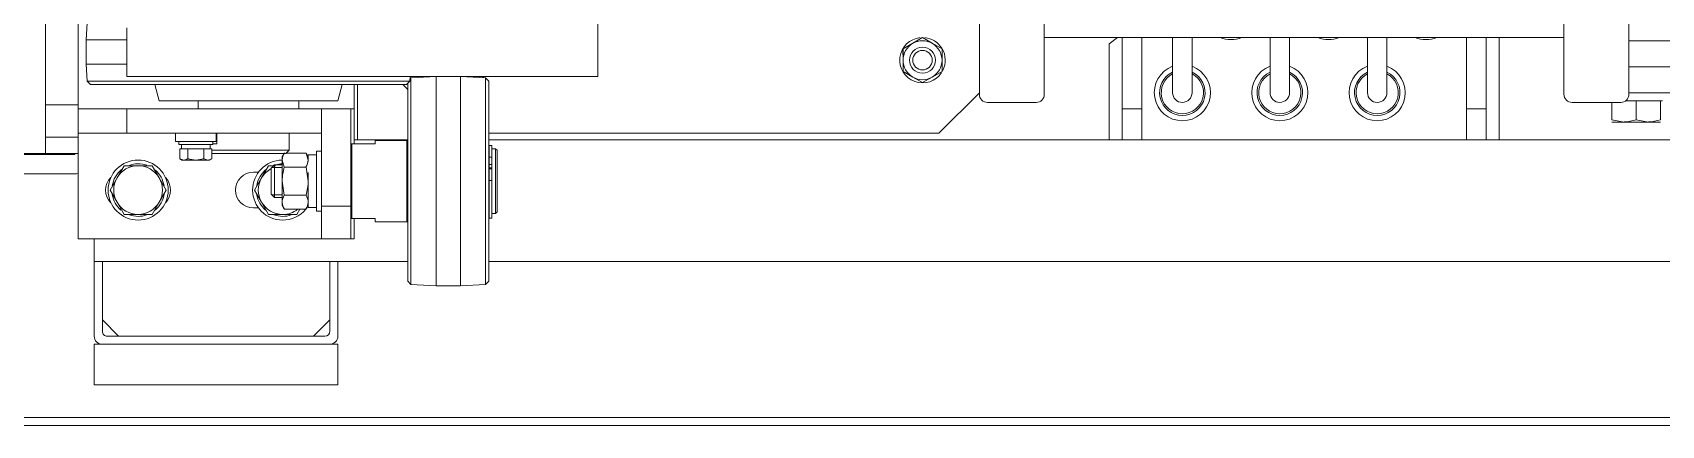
# Model space of a CAD drawing. Header units: millimetres. Extents: x -5 to 1510635, y -6 to 71285.
# Drawn here: x 1290126 to 1292132, y 38502 to 38986 of the extents above; entities that cross this region are included whole.
import ezdxf

# ---------------------------------------------------------------- set-up
doc = ezdxf.new("R2010")
doc.units = ezdxf.units.MM
doc.header["$LTSCALE"] = 1000
doc.layers.add('2', color=42, linetype='Continuous')
doc.layers.add('MP-8', color=8, linetype='Continuous')

# ---------------------------------------------------------------- blocks, each defined once
blk = doc.blocks.new('17886555')
at = {"layer": 'MP-8', "linetype": 'Continuous', "lineweight": 15}
for p, q in [((-503.1, 1323), (-503.1, 4177)), ((-428.1, 4177), (-428.1, 1323)), ((-332.1, 200), (-332.1, 2750)), ((-327.1, 200), (-327.1, 2750)), ((-564.1, 2242), (-564.1, 2025)), ((-548.1, 2242), (-548.1, 2025)), ((-532.1, 2025), (-532.1, 2071.5)), ((-527, 2045.6), (-527, 2044.5)), ((-527, 2029.5), (-527, 2044.5)), ((-515.4, 2044.5), (-527, 2044.5)), ((-527, 2042.3), (-527, 2022.9)), ((-515.4, 2029.5), (-514, 2037)), ((-514, 2037), (-514, 2044.5)), ((-514, 2022), (-514, 2037)), ((-527, 2022.9), (-527, 2029.5)), ((-515.4, 2029.5), (-527, 2029.5)), ((-782.1, 2025), (-531.1, 2025)), ((-531.1, 2025), (-561.1, 2025)), ((-526.1, 1990), (-526.1, 2020)), ((-526.1, 1990), (-526.1, 2020)), ((-515.4, 2014.5), (-514, 2022)), ((-514, 2014.5), (-514, 2022)), ((-515.4, 2014.5), (-526.1, 2014.5)), ((-782.1, 1985), (-531.1, 1985)), ((-566.1, 1985), (-566.1, 1665)), ((-531.1, 1985), (-561.1, 1985)), ((-566.1, 1945), (-503.1, 1945)), ((-566.1, 1937), (-522.1, 1937)), ((-522.1, 1937), (-503.1, 1937)), ((-522.1, 1937), (-522.1, 1925)), ((-522.1, 1925), (-566.1, 1925)), ((-503.1, 1925), (-522.1, 1925)), ((-532.1, 1876), (-566.1, 1876)), ((-566.1, 1864), (-532.1, 1864)), ((-532.1, 1816), (-566.1, 1816)), ((-566.1, 1804), (-532.1, 1804)), ((-532.1, 1756), (-566.1, 1756)), ((-566.1, 1744), (-532.1, 1744)), ((-566.1, 1725), (-522.1, 1725)), ((-522.1, 1725), (-503.1, 1725)), ((-522.1, 1725), (-522.1, 1713)), ((-566.1, 1713), (-522.1, 1713)), ((-562.1, 1705), (-566.1, 1710)), ((-503.1, 1713), (-522.1, 1713)), ((-503.1, 1705), (-562.1, 1705)), ((-782.1, 1665), (-531.1, 1665)), ((-531.1, 1665), (-561.1, 1665)), ((-526.1, 1630), (-526.1, 1660)), ((-526.1, 1630), (-526.1, 1660)), ((-782.1, 1625), (-531.1, 1625)), ((-531.1, 1625), (-561.1, 1625)), ((-507.1, 1600), (-532.1, 1625)), ((-562.5, 1596), (-566, 1590)), ((-559.1, 1602), (-562.5, 1596)), ((-552.1, 1602), (-559.1, 1602)), ((-545.5, 1602.2), (-552.4, 1602)), ((-545.2, 1602), (-552.1, 1602)), ((-541.7, 1596), (-545.2, 1602)), ((-538.3, 1590), (-541.7, 1596)), ((-507.1, 1323), (-507.1, 1600)), ((-566, 1590), (-562.5, 1584)), ((-541.7, 1584), (-538.3, 1590)), ((-562.5, 1584), (-559.1, 1578)), ((-559.1, 1578), (-552.1, 1578)), ((-558.7, 1577.8), (-551.8, 1578)), ((-552.1, 1578), (-545.2, 1578)), ((-545.2, 1578), (-541.7, 1584)), ((-542.1, 1390), (-577.1, 1390)), ((-542.1, 1390), (-542.1, 1100)), ((-492.4, 1324.9), (-499.6, 1324.9)), ((-499.6, 1324.9), (-499.6, 1323.1)), ((-496.6, 1328), (-497.6, 1327)), ((-497.6, 1327), (-457.6, 1327)), ((-497.6, 1327), (-497.6, 1324.9)), ((-458.6, 1328), (-496.6, 1328)), ((-492.4, 1324.9), (-490.5, 1324.9)), ((-492.4, 1324.9), (-492.4, 1323.1)), ((-490.5, 1324.9), (-487.8, 1324.9)), ((-487.8, 1324.9), (-485.7, 1324.9)), ((-487.8, 1324.9), (-487.8, 1323.1)), ((-485.1, 1324.9), (-486.1, 1324.9)), ((-485.7, 1324.9), (-485.7, 1323.1)), ((-485.1, 1324.9), (-482.4, 1324.9)), ((-485.1, 1324.9), (-485.1, 1323.1)), ((-482.4, 1324.9), (-478.7, 1324.9)), ((-478.7, 1324.9), (-478, 1324.9)), ((-454.8, 1324.9), (-478, 1324.9)), ((-478, 1324.9), (-478, 1323.1)), ((-457.6, 1327), (-458.6, 1328)), ((-457.6, 1324.9), (-457.6, 1327)), ((-454.8, 1323.1), (-454.8, 1324.9)), ((-541.3, 1321), (-542.1, 1305.5)), ((-539.2, 1323), (-541.3, 1321)), ((-541.3, 1321), (-413.9, 1321)), ((-416, 1323), (-539.2, 1323)), ((-492.4, 1323.1), (-499.6, 1323.1)), ((-496.6, 1323.1), (-496.6, 1323)), ((-492.4, 1323.1), (-490.5, 1323.1)), ((-490.5, 1323.1), (-487.8, 1323.1)), ((-487.8, 1323.1), (-485.7, 1323.1)), ((-485.1, 1323.1), (-482.4, 1323.1)), ((-482.4, 1323.1), (-478.7, 1323.1)), ((-478.7, 1323.1), (-478, 1323.1)), ((-454.8, 1323.1), (-478, 1323.1)), ((-458.6, 1323), (-458.6, 1323.1)), ((-413.9, 1321), (-416, 1323)), ((-413.1, 1305.5), (-413.9, 1321)), ((-413.1, 1305.5), (-542.1, 1305.5)), ((-413.1, 1290.5), (-413.1, 1305.5)), ((-413.1, 1290.5), (-542.1, 1290.5)), ((-542.1, 1290.5), (-541.3, 1275)), ((-413.9, 1275), (-413.1, 1290.5)), ((-539.1, 1274.4), (-542.1, 1274.6)), ((-413.9, 1275), (-541.3, 1275)), ((-541.3, 1275), (-540.8, 1274.5)), ((-539.1, 1274.4), (-539.1, 1075.6)), ((-537.1, 1272.3), (-539.1, 1274.4)), ((-416, 1273), (-413.9, 1275)), ((-537.7, 1273), (-416, 1273)), ((-537.1, 1270), (-534.1, 1273)), ((-537.1, 1077.7), (-537.1, 1272.3)), ((-503.1, 1240), (-503.1, 1273)), ((-502.1, 1273), (-502.6, 1272.5)), ((-502.6, 1272.5), (-452.6, 1272.5)), ((-502.6, 1272.5), (-502.6, 1253)), ((-452.6, 1272.5), (-453.1, 1273)), ((-452.6, 1253), (-452.6, 1272.5)), ((-428.1, 1273), (-428.1, 1080)), ((-500.6, 1253), (-502.6, 1253)), ((-500.6, 1253), (-500.6, 1238.5)), ((-454.6, 1253), (-452.6, 1253)), ((-454.6, 1253), (-454.6, 1238.5)), ((-503.1, 1242), (-537.1, 1242)), ((-537.1, 1240), (-522.1, 1240)), ((-500.6, 1240), (-522.1, 1240)), ((-522.1, 1240), (-522.1, 1238)), ((-522.1, 1220), (-522.1, 1238)), ((-462.1, 1238), (-522.1, 1238)), ((-500.6, 1238.5), (-454.6, 1238.5)), ((-500.6, 1238), (-500.6, 1238.5)), ((-462.1, 1220), (-462.1, 1238)), ((-462.1, 1238), (-442.1, 1238)), ((-442.1, 1240), (-454.6, 1240)), ((-454.6, 1238.5), (-454.6, 1238)), ((-442.1, 1238), (-442.1, 1240)), ((-442.1, 1238), (-442.1, 1220)), ((-527.1, 1230), (-537.1, 1232.7)), ((-527.1, 1120), (-527.1, 1230)), ((-382.1, 1230), (-428.1, 1230)), ((-385.1, 1225), (-428.1, 1225)), ((-382.1, 1215), (-392.1, 1225)), ((-377.1, 1230), (-377.1, 1225)), ((-352.1, 1230), (-377.1, 1230)), ((-377.1, 1085), (-377.1, 1225)), ((-352.1, 1230), (-352.1, 1080)), ((-522.1, 1220), (-507.1, 1220)), ((-522.1, 1100), (-522.1, 1220)), ((-522.1, 1220), (-462.1, 1220)), ((-507.1, 1100), (-507.1, 1220)), ((-496.1, 1220), (-496.1, 1216.8)), ((-459.1, 1216.8), (-496.1, 1216.8)), ((-493.8, 1216.8), (-493.8, 1211.7)), ((-442.1, 1220), (-462.1, 1220)), ((-461.4, 1211.7), (-461.4, 1216.8)), ((-459.1, 1216.8), (-459.1, 1220)), ((-442.1, 1220), (-442.1, 1070)), ((-382.1, 1088), (-382.1, 1222)), ((-522.1, 1206), (-527.1, 1206)), ((-494.9, 1210.4), (-490.6, 1211.7)), ((-492.6, 1211.7), (-494.9, 1210.4)), ((-494.9, 1210.4), (-494.9, 1198.3)), ((-493.8, 1211.7), (-489.6, 1211.7)), ((-486.3, 1210.4), (-477.6, 1211.7)), ((-486.3, 1210.4), (-486.3, 1197)), ((-483, 1211.7), (-461.4, 1211.7)), ((-469, 1210.4), (-469, 1197)), ((-460.3, 1210.4), (-462.6, 1211.7)), ((-460.3, 1210.4), (-460.3, 1197)), ((-460.3, 1206.5), (-457.1, 1204.7)), ((-457.1, 1204.7), (-457.1, 1196)), ((-496.6, 1200), (-507.1, 1200)), ((-496.6, 1200), (-496.6, 1152.3)), ((-494.6, 1198), (-496.6, 1200)), ((-494.6, 1152.3), (-494.6, 1198)), ((-494.6, 1196.9), (-492.6, 1195.7)), ((-492.6, 1195.7), (-490.6, 1195.7)), ((-486.3, 1197), (-490.6, 1195.7)), ((-490.6, 1195.7), (-477.6, 1195.7)), ((-487.6, 1195.7), (-487.6, 1191)), ((-469, 1197), (-477.6, 1195.7)), ((-477.6, 1195.7), (-464.6, 1195.7)), ((-467.6, 1191), (-467.6, 1195.7)), ((-464.6, 1195.7), (-462.6, 1195.7)), ((-462.6, 1195.7), (-460.3, 1197)), ((-457.1, 1196), (-457.1, 1187.3)), ((-467.6, 1191), (-487.6, 1191)), ((-487.6, 1191), (-485.6, 1189)), ((-487.1, 1187.3), (-487.1, 1191.6)), ((-479.6, 1183), (-487.1, 1187.3)), ((-485.6, 1189), (-469.6, 1189)), ((-469.6, 1189), (-467.6, 1191)), ((-457.1, 1187.3), (-464.6, 1183)), ((-483.1, 1181.1), (-483.1, 1178)), ((-472.1, 1178.7), (-479.6, 1183)), ((-464.6, 1183), (-472.1, 1178.7)), ((-461.1, 1178), (-461.1, 1181.1)), ((-500.6, 1155.5), (-507.1, 1155.5)), ((-507.1, 1155), (-502.1, 1155)), ((-502.1, 1130), (-502.1, 1155)), ((-500.6, 1155.5), (-500.6, 1153)), ((-527.1, 1144), (-522.1, 1144)), ((-500.1, 1153), (-502.1, 1153)), ((-500.1, 1153), (-500.1, 1132)), ((-497.6, 1151.3), (-500.1, 1151.3)), ((-497.6, 1147.4), (-497.6, 1152.3)), ((-491.4, 1152.3), (-497.6, 1152.3)), ((-497.6, 1148.7), (-497.6, 1151)), ((-497.6, 1137.6), (-497.6, 1147.4)), ((-491.4, 1147.4), (-497.6, 1147.4)), ((-497.6, 1137.6), (-497.6, 1147.4)), ((-490.6, 1151), (-491.4, 1152.3)), ((-491.4, 1147.4), (-490.6, 1149.9)), ((-490.6, 1151), (-490.6, 1149.9)), ((-490.6, 1142.5), (-490.6, 1149.9)), ((-500.1, 1133.7), (-497.6, 1133.7)), ((-497.6, 1132.7), (-497.6, 1137.6)), ((-491.4, 1137.6), (-497.6, 1137.6)), ((-497.6, 1134), (-497.6, 1136.3)), ((-491.4, 1132.7), (-490.6, 1135.1)), ((-491.4, 1132.7), (-490.6, 1134)), ((-490.6, 1142.5), (-490.6, 1135.1)), ((-490.6, 1134), (-490.6, 1135.1)), ((-507.1, 1130), (-502.1, 1130)), ((-502.1, 1132), (-500.1, 1132)), ((-491.4, 1132.7), (-497.6, 1132.7)), ((-479.6, 1120), (-472.1, 1124.3)), ((-472.1, 1124.3), (-464.6, 1120)), ((-537.1, 1117.3), (-527.1, 1120)), ((-487.1, 1115.7), (-479.6, 1120)), ((-487.1, 1107), (-487.1, 1115.7)), ((-464.6, 1120), (-457.1, 1115.7)), ((-457.1, 1115.7), (-457.1, 1107)), ((-487.1, 1098.3), (-487.1, 1107)), ((-457.1, 1107), (-457.1, 1098.3)), ((-542.1, 1100), (-572.1, 1100)), ((-564.6, 1075), (-564.6, 1100)), ((-549.6, 1075), (-549.6, 1100)), ((-522.1, 1100), (-507.1, 1100)), ((-522.1, 1070), (-522.1, 1100)), ((-507.1, 1100), (-507.1, 1070)), ((-479.6, 1094), (-487.1, 1098.3)), ((-472.1, 1089.7), (-479.6, 1094)), ((-464.6, 1094), (-472.1, 1089.7)), ((-457.1, 1098.3), (-464.6, 1094)), ((-392.1, 1085), (-382.1, 1095)), ((-428.1, 1085), (-385.1, 1085)), ((-377.1, 1085), (-377.1, 1080)), ((-575.1, 1075.6), (-564.6, 1075)), ((-564.6, 1075), (-549.6, 1075)), ((-549.6, 1075), (-539.1, 1075.6)), ((-539.1, 1075.6), (-537.1, 1077.7)), ((-432.6, 1080), (-442.1, 1080)), ((-428.1, 1080), (-432.6, 1080)), ((-428.1, 1080), (-382.1, 1080)), ((-352.1, 1080), (-377.1, 1080)), ((-524.6, 1070), (-589.6, 1070)), ((-522.1, 1070), (-524.6, 1070)), ((-524.6, 1070), (-524.6, 1050)), ((-507.1, 1070), (-522.1, 1070)), ((-504.6, 1070), (-507.1, 1070)), ((-504.6, 1050), (-504.6, 1070)), ((-442.1, 1070), (-504.6, 1070)), ((-494.6, 1050), (-494.6, 1070)), ((-494.1, 1068), (-494.6, 1068)), ((-494.1, 980), (-494.1, 1068)), ((-482.1, 1068), (-482.1, 980)), ((-619.6, 1050), (-494.6, 1050)), ((-494.6, 1050), (-494.6, 1034))]:
    blk.add_line(p, q, dxfattribs=at)
at = {"layer": 'MP-8', "linetype": 'Continuous', "lineweight": 5}
for p, q in [((-486.1, 1189.5), (-486.1, 1195.7)), ((-469.2, 1189.5), (-469.2, 1195.7))]:
    blk.add_line(p, q, dxfattribs=at)
at = {"layer": 'MP-8', "linetype": 'Continuous', "lineweight": 15}
for centre, radius in [((-552.1, 1590), 8), ((-552.1, 1590), 6), ((-472.1, 1107), 18.5)]:
    blk.add_circle(centre, radius, dxfattribs=at)
for centre, radius, start, end in [((-537.2, 2036.7), 23.1, 0.6528, 19.6034), ((-537.2, 2021.7), 23.1, 0.6528, 19.6034), ((-531.1, 2020), 5, 0, 90), ((-531.1, 2020), 5, 0, 90), ((-531.1, 1990), 5, 270, 0), ((-531.1, 1990), 5, 270, 0), ((-582.1, 1900), 17.3, 0, 22.5138), ((-582.1, 1900), 17.3, 337.4862, 0), ((-532.1, 1870), 17.3, 0, 159.7315), ((-532.1, 1870), 14, 0, 154.6231), ((-532.1, 1870), 13, 0, 152.5136), ((-532.1, 1870), 6, 0, 90), ((-532.1, 1870), 17.3, 200.2685, 0), ((-532.1, 1870), 14, 205.3769, 0), ((-532.1, 1870), 13, 207.4864, 0), ((-532.1, 1870), 6, 270, 0), ((-582.1, 1840), 17.3, 0, 22.5138), ((-582.1, 1840), 17.3, 337.4862, 0), ((-532.1, 1810), 17.3, 0, 159.7315), ((-532.1, 1810), 14, 0, 154.6231), ((-532.1, 1810), 13, 0, 152.5136), ((-532.1, 1810), 6, 0, 90), ((-532.1, 1810), 17.3, 200.2685, 0), ((-532.1, 1810), 14, 205.3769, 0), ((-532.1, 1810), 13, 207.4864, 0), ((-532.1, 1810), 6, 270, 0), ((-582.1, 1780), 17.3, 0, 22.5138), ((-582.1, 1780), 17.3, 337.4862, 0), ((-532.1, 1750), 17.3, 0, 159.7315), ((-532.1, 1750), 14, 0, 154.6231), ((-532.1, 1750), 13, 0, 152.5136), ((-532.1, 1750), 6, 0, 90), ((-532.1, 1750), 17.3, 200.2685, 0), ((-532.1, 1750), 14, 205.3769, 0), ((-532.1, 1750), 13, 207.4864, 0), ((-532.1, 1750), 6, 270, 0), ((-531.1, 1660), 5, 0, 90), ((-531.1, 1660), 5, 0, 90), ((-531.1, 1630), 5, 270, 0), ((-531.1, 1630), 5, 270, 0), ((-552.1, 1590), 14, 121.9183, 173.9523), ((-552.1, 1590), 14, 186.0477, 56.9434), ((-552.1, 1590), 12, 150, 210), ((-552.1, 1590), 12, 90, 150), ((-552.1, 1590), 14, 63.4394, 120.649), ((-552.1, 1590), 12, 30, 90), ((-552.1, 1590), 12, 330, 30), ((-552.1, 1590), 12, 210, 270), ((-552.1, 1590), 12, 270, 330), ((-552.1, 1310), 14, 40.1028, 44.4153), ((-552.1, 1310), 12, 30, 33.5573), ((-552.1, 1310), 12, 28.5901, 30), ((-385.1, 1222), 3, 0, 90), ((-382.1, 1225), 5, 0, 90), ((-490.9, 1203.2), 8.47, 57.28, 88.3358), ((-464.3, 1203.1), 8.65, 91.9987, 122.3856), ((-464.9, 1203.2), 8.47, 57.2855, 88.3302), ((-472.1, 1196), 18.5, 0, 50.2867), ((-472.1, 1196), 15, 0, 37.9978), ((-490.4, 1204.2), 8.47, 237.28, 268.3358), ((-472.1, 1196), 18.5, 180.9292, 0), ((-472.1, 1196), 16.2, 181.0611, 195.7847), ((-464.3, 1204.3), 8.65, 237.6144, 268.0013), ((-464.9, 1204.2), 8.47, 271.6698, 302.7145), ((-472.1, 1196), 15, 300, 0), ((-472.1, 1196), 16.2, 340.5264, 18.9148), ((-472.1, 1196), 16.2, 198.4822, 200.2366), ((-472.1, 1196), 15, 207.8181, 240), ((-472.1, 1196), 16.2, 217.9365, 260.6251), ((-472.1, 1196), 16.2, 280.2732, 319.2809), ((-472.1, 1178), 11, 180, 0), ((-472.1, 1196), 15, 240, 300), ((-495.4, 1149.7), 4.8, 1.6642, 32.72), ((-495.4, 1135), 4.8, 1.6642, 32.72), ((-472.1, 1116), 11, 45.0995, 134.9005), ((-472.1, 1107), 15, 120, 180), ((-472.1, 1107), 16.2, 99.4388, 139.1471), ((-472.1, 1107), 15, 60, 120), ((-472.1, 1107), 16.2, 40.0305, 81.6638), ((-472.1, 1107), 15, 0, 60), ((-472.1, 1107), 16.2, 160.8771, 200.2366), ((-472.1, 1107), 15, 180, 240), ((-472.1, 1107), 15, 300, 0), ((-472.1, 1107), 16.2, 340.5264, 18.9148), ((-472.1, 1107), 16.2, 218.9424, 260.6251), ((-472.1, 1107), 15, 240, 300), ((-472.1, 1107), 16.2, 280.2732, 319.2809), ((-472.1, 1098), 11, 225.0995, 314.9005), ((-385.1, 1088), 3, 270, 0), ((-382.1, 1085), 5, 270, 0), ((-494.1, 1068), 12, 0, 9.5941)]:
    blk.add_arc(centre, radius, start, end, dxfattribs=at)
for points, knots in [([(-477.6, 1211.7), (-476.9, 1211.7), (-476.1, 1211.7), (-474.7, 1211.5), (-474, 1211.5), (-471.8, 1211.1), (-470.4, 1210.8), (-469, 1210.4)], [0, 0, 0, 0, 0.25, 0.25, 0.5, 0.5, 1, 1, 1, 1]), ([(-477.6, 1195.7), (-478.4, 1195.7), (-479.1, 1195.7), (-480.6, 1195.9), (-481.3, 1195.9), (-483.4, 1196.3), (-484.9, 1196.6), (-486.3, 1197)], [0, 0, 0, 0, 0.25, 0.25, 0.5, 0.5, 1, 1, 1, 1]), ([(-490.6, 1142.5), (-490.6, 1142.9), (-490.6, 1143.3), (-490.7, 1144.2), (-490.8, 1144.6), (-491, 1145.8), (-491.2, 1146.6), (-491.4, 1147.4)], [0, 0, 0, 0, 0.25, 0.25, 0.5, 0.5, 1, 1, 1, 1]), ([(-491.4, 1137.6), (-491.2, 1138.4), (-491, 1139.2), (-490.7, 1140.8), (-490.6, 1141.7), (-490.6, 1142.5)], [0, 0, 0, 0, 0.5, 0.5, 1, 1, 1, 1])]:
    blk.add_open_spline(points, degree=3, knots=knots, dxfattribs=at)

msp = doc.modelspace()

# ---------------------------------------------------------------- block references
at = {"layer": '2', "linetype": 'ByBlock', "xscale": 2, "yscale": 2, "zscale": 2, "rotation": 270}
msp.add_blockref('17886555', (1288042.216, 37847.523), dxfattribs=at)

doc.saveas('drawing.dxf')
